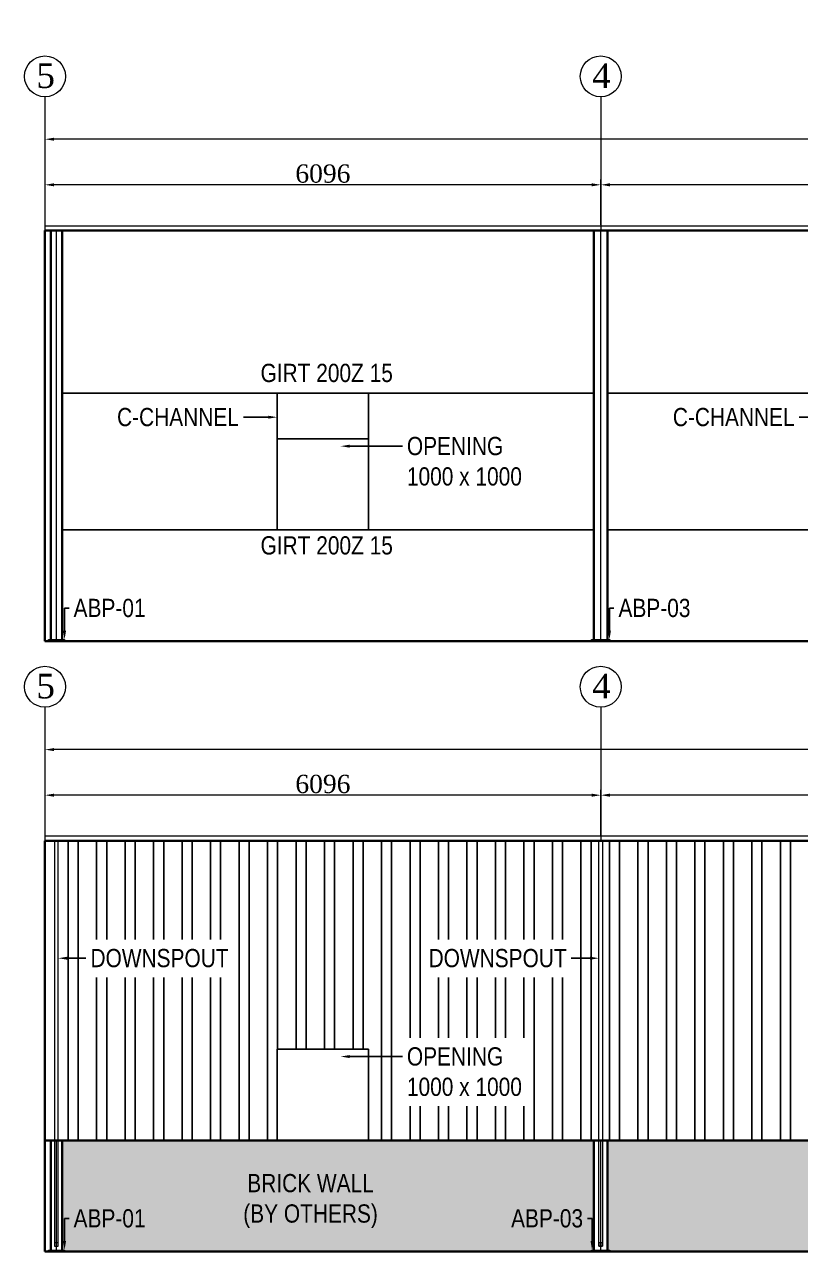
# Model space of a CAD drawing. Header units: millimetres. Extents: x 0 to 2669304, y -3314102 to 0.
# Drawn here: x 2398712 to 2407223, y -3203553 to -3190094 of the extents above; entities that cross this region are included whole.
import ezdxf
from ezdxf import colors
from ezdxf.entities.mleader import LeaderData, LeaderLine
from ezdxf.math import Vec2, Vec3

# ---------------------------------------------------------------- set-up
doc = ezdxf.new("R2010")
doc.units = ezdxf.units.MM
doc.header["$LTSCALE"] = 0.4
doc.header["$MEASUREMENT"] = 0
doc.header["$PDMODE"] = 34
doc.linetypes.add('CENTER', pattern=[2, 1.25, -0.25, 0.25, -0.25])
for name, color, linetype, lineweight in [('Base Plate', 114, 'Continuous', 20), ('brick HATCH', 23, 'Continuous', 5), ('Dim1', 147, 'Continuous', 20), ('EAVE GUTTER', 37, 'Continuous', 20), ('Grid', 202, 'CENTER', 18), ('Outer Line', 1, 'Continuous', 30)]:
    doc.layers.add(name, color=color, linetype=linetype, lineweight=lineweight)
for name, color, linetype in [('Purlan', 46, 'Continuous'), ('Thin', 6, 'Continuous'), ('Wall Panel', 76, 'Continuous')]:
    doc.layers.add(name, color=color, linetype=linetype)
doc.styles.add('style2', font='ARIALN.TTF')
doc.styles.add('TNROMAN', font='times.ttf')
doc.dimstyles.new('H.M.A', dxfattribs={"dimtxt": 37.0005, "dimasz": 20, "dimexe": 8, "dimexo": 10, "dimgap": 5, "dimtad": 3, "dimdec": 0, "dimrnd": 1, "dimzin": 0, "dimdsep": 46, "dimtxsty": 'style2', "dimcen": 0.09, "dimclrd": 152, "dimclre": 152, "dimclrt": 1, "dimadec": 0, "dimazin": 0, "dimtfac": 1, "dimtdec": 0, "dimtix": 1, "dimtmove": 1, "dimatfit": 3, "dimfxl": 0, "dimtolj": 1, "dimtzin": 0, "dimlwd": 5, "dimlwe": 5, "dimarcsym": 0})

# ---------------------------------------------------------------- blocks, each defined once
blk = doc.blocks.new('*D718')
at = {"layer": 'Defpoints', "color": 0, "linetype": 'ByBlock'}
for p in [(2405033, -3198548), (2405033, -3199048), (2411129, -3199048)]:
    blk.add_point(p, dxfattribs=at)
at = {"layer": 'Dim1', "color": 152, "linetype": 'ByBlock', "lineweight": 5}
for p, q in [((2405033, -3198988), (2405033, -3198488)), ((2411129, -3198988), (2411129, -3198488))]:
    blk.add_line(p, q, dxfattribs=at)
at = {"layer": 'Dim1', "color": 152, "lineweight": 5}
blk.add_line((2411029, -3198548), (2405133, -3198548), dxfattribs=at)
at = {"layer": 'Dim1', "color": 152, "linetype": 'ByBlock'}
for points in [[(2405133, -3198531), (2405133, -3198565), (2405033, -3198548)], [(2411029, -3198531), (2411029, -3198565), (2411129, -3198548)]]:
    blk.add_solid(points, dxfattribs=at)
at = {"layer": 'Dim1', "color": 1, "linetype": 'ByBlock', "insert": (2408081, -3198426), "char_height": 200, "attachment_point": 5, "style": 'TNROMAN'}
blk.add_mtext('\\A1;6096', dxfattribs=at)
blk = doc.blocks.new('*D719')
at = {"layer": 'Defpoints', "color": 0, "linetype": 'ByBlock'}
for p in [(2398937, -3198548), (2398937, -3199048), (2405033, -3199048)]:
    blk.add_point(p, dxfattribs=at)
at = {"layer": 'Dim1', "color": 152, "linetype": 'ByBlock', "lineweight": 5}
for p, q in [((2398937, -3198988), (2398937, -3198488)), ((2405033, -3198988), (2405033, -3198488))]:
    blk.add_line(p, q, dxfattribs=at)
at = {"layer": 'Dim1', "color": 152, "lineweight": 5}
blk.add_line((2404933, -3198548), (2399037, -3198548), dxfattribs=at)
at = {"layer": 'Dim1', "color": 152, "linetype": 'ByBlock'}
for points in [[(2399037, -3198531), (2399037, -3198565), (2398937, -3198548)], [(2404933, -3198531), (2404933, -3198565), (2405033, -3198548)]]:
    blk.add_solid(points, dxfattribs=at)
at = {"layer": 'Dim1', "color": 1, "linetype": 'ByBlock', "insert": (2401985, -3198426), "char_height": 200, "attachment_point": 5, "style": 'TNROMAN'}
blk.add_mtext('\\A1;6096', dxfattribs=at)
blk = doc.blocks.new('*D715')
at = {"layer": 'Defpoints', "color": 0, "linetype": 'ByBlock'}
for p in [(2398937, -3198048), (2398937, -3198548), (2423321, -3198548)]:
    blk.add_point(p, dxfattribs=at)
at = {"layer": 'Dim1', "color": 152, "linetype": 'ByBlock', "lineweight": 5}
for p, q in [((2398937, -3198488), (2398937, -3197988)), ((2423321, -3198488), (2423321, -3197988))]:
    blk.add_line(p, q, dxfattribs=at)
at = {"layer": 'Dim1', "color": 152, "lineweight": 5}
blk.add_line((2423221, -3198048), (2399037, -3198048), dxfattribs=at)
at = {"layer": 'Dim1', "color": 152, "linetype": 'ByBlock'}
for points in [[(2399037, -3198031), (2399037, -3198065), (2398937, -3198048)], [(2423221, -3198031), (2423221, -3198065), (2423321, -3198048)]]:
    blk.add_solid(points, dxfattribs=at)
at = {"layer": 'Dim1', "color": 1, "linetype": 'ByBlock', "insert": (2411129, -3197923), "char_height": 200, "attachment_point": 5, "style": 'TNROMAN'}
blk.add_mtext('\\A1;LENGTH : 24384 O/O OF STEEL LINE', dxfattribs=at)
blk = doc.blocks.new('*D722')
at = {"layer": 'Defpoints', "color": 0, "linetype": 'ByBlock'}
for p in [(2405033, -3191852), (2405033, -3192352), (2411129, -3192352)]:
    blk.add_point(p, dxfattribs=at)
at = {"layer": 'Dim1', "color": 152, "linetype": 'ByBlock', "lineweight": 5}
for p, q in [((2405033, -3192292), (2405033, -3191792)), ((2411129, -3192292), (2411129, -3191792))]:
    blk.add_line(p, q, dxfattribs=at)
at = {"layer": 'Dim1', "color": 152, "lineweight": 5}
blk.add_line((2411029, -3191852), (2405133, -3191852), dxfattribs=at)
at = {"layer": 'Dim1', "color": 152, "linetype": 'ByBlock'}
for points in [[(2405133, -3191835), (2405133, -3191869), (2405033, -3191852)], [(2411029, -3191835), (2411029, -3191869), (2411129, -3191852)]]:
    blk.add_solid(points, dxfattribs=at)
at = {"layer": 'Dim1', "color": 1, "linetype": 'ByBlock', "insert": (2408081, -3191730), "char_height": 200, "attachment_point": 5, "style": 'TNROMAN'}
blk.add_mtext('\\A1;6096', dxfattribs=at)
blk = doc.blocks.new('*D723')
at = {"layer": 'Defpoints', "color": 0, "linetype": 'ByBlock'}
for p in [(2398937, -3191852), (2398937, -3192352), (2405033, -3192352)]:
    blk.add_point(p, dxfattribs=at)
at = {"layer": 'Dim1', "color": 152, "linetype": 'ByBlock', "lineweight": 5}
for p, q in [((2398937, -3192292), (2398937, -3191792)), ((2405033, -3192292), (2405033, -3191792))]:
    blk.add_line(p, q, dxfattribs=at)
at = {"layer": 'Dim1', "color": 152, "lineweight": 5}
blk.add_line((2404933, -3191852), (2399037, -3191852), dxfattribs=at)
at = {"layer": 'Dim1', "color": 152, "linetype": 'ByBlock'}
for points in [[(2399037, -3191835), (2399037, -3191869), (2398937, -3191852)], [(2404933, -3191835), (2404933, -3191869), (2405033, -3191852)]]:
    blk.add_solid(points, dxfattribs=at)
at = {"layer": 'Dim1', "color": 1, "linetype": 'ByBlock', "insert": (2401985, -3191730), "char_height": 200, "attachment_point": 5, "style": 'TNROMAN'}
blk.add_mtext('\\A1;6096', dxfattribs=at)
blk = doc.blocks.new('*D720')
at = {"layer": 'Defpoints', "color": 0, "linetype": 'ByBlock'}
for p in [(2398937, -3191352), (2398937, -3191852), (2423321, -3191852)]:
    blk.add_point(p, dxfattribs=at)
at = {"layer": 'Dim1', "color": 152, "linetype": 'ByBlock', "lineweight": 5}
for p, q in [((2398937, -3191792), (2398937, -3191292)), ((2423321, -3191792), (2423321, -3191292))]:
    blk.add_line(p, q, dxfattribs=at)
at = {"layer": 'Dim1', "color": 152, "lineweight": 5}
blk.add_line((2423221, -3191352), (2399037, -3191352), dxfattribs=at)
at = {"layer": 'Dim1', "color": 152, "linetype": 'ByBlock'}
for points in [[(2399037, -3191335), (2399037, -3191369), (2398937, -3191352)], [(2423221, -3191335), (2423221, -3191369), (2423321, -3191352)]]:
    blk.add_solid(points, dxfattribs=at)
at = {"layer": 'Dim1', "color": 1, "linetype": 'ByBlock', "insert": (2411129, -3191227), "char_height": 200, "attachment_point": 5, "style": 'TNROMAN'}
blk.add_mtext('\\A1;LENGTH : 24384 O/O OF STEEL LINE', dxfattribs=at)

msp = doc.modelspace()

# ---------------------------------------------------------------- hatches: boundary and pattern name
at = {"layer": 'brick HATCH'}
h = msp.add_hatch(dxfattribs=at)
h.set_pattern_fill('AR-B816', color=256, scale=15)
h.set_pattern_definition([(0, (95550.79, -864302.17), (0, 120), []), (90, (95550.79, -864302.17), (-120, 120), [120, -120])])
h.paths.add_polyline_path([(2404957.7692, -3202334.4155), (2399124.2692, -3202334.4155), (2399124.2692, -3203537.4155), (2399149.2692, -3203537.4155), (2399149.2692, -3203553.4155), (2404932.7692, -3203553.4155), (2404932.7692, -3203537.4155), (2404957.7692, -3203537.4155)])
h.paths.add_polyline_path([(2411053.7692, -3202334.4155), (2405107.7692, -3202334.4155), (2405107.7692, -3203537.4155), (2405132.7692, -3203537.4155), (2405132.7692, -3203553.4155), (2411028.7692, -3203553.4155), (2411028.7692, -3203537.4155), (2411053.7692, -3203537.4155)])
h.paths.add_polyline_path([(2417149.7692, -3202334.4155), (2411203.7692, -3202334.4155), (2411203.7692, -3203537.4155), (2411228.7692, -3203537.4155), (2411228.7692, -3203553.4155), (2417124.7692, -3203553.4155), (2417124.7692, -3203537.4155), (2417149.7692, -3203537.4155)])
h.paths.add_polyline_path([(2420914.2692, -3202334.4155), (2417299.7692, -3202334.4155), (2417299.7692, -3203537.4155), (2417324.7692, -3203537.4155), (2417324.7692, -3203553.4155), (2420914.2692, -3203553.4155)])
h.paths.add_polyline_path([(2423133.2692, -3202334.4155), (2423048.2692, -3202334.4155), (2423048.2692, -3203553.4155), (2423108.2692, -3203553.4155), (2423108.2692, -3203537.4155), (2423133.2692, -3203537.4155)])
h.paths.add_polyline_path([(2404009.5954, -3203399.414), (2404899.3634, -3203399.414), (2404899.3634, -3202983.0429), (2404009.5954, -3202983.0429)], flags=24)
h.paths.add_polyline_path([(2399200.1819, -3203399.414), (2400089.95, -3203399.414), (2400089.95, -3202983.0429), (2399200.1819, -3202983.0429)], flags=24)
h.paths.add_polyline_path([(2401061.4121, -3203352.8308), (2402637.8104, -3203352.8308), (2402637.8104, -3202599.5793), (2401061.4121, -3202599.5793)], flags=24)
h.paths.add_polyline_path([(2410105.5954, -3203399.414), (2410995.3634, -3203399.414), (2410995.3634, -3202983.0429), (2410105.5954, -3202983.0429)], flags=24)
h.paths.add_polyline_path([(2407418.9119, -3203352.8308), (2408995.3103, -3203352.8308), (2408995.3103, -3202599.5793), (2407418.9119, -3202599.5793)], flags=24)
h.paths.add_polyline_path([(2416201.5954, -3203399.414), (2417091.3634, -3203399.414), (2417091.3634, -3202983.0429), (2416201.5954, -3202983.0429)], flags=24)
h.paths.add_polyline_path([(2413381.3149, -3203352.8308), (2414957.7133, -3203352.8308), (2414957.7133, -3202599.5793), (2413381.3149, -3202599.5793)], flags=24)
h.paths.add_polyline_path([(2418739.4257, -3203352.8308), (2420315.8241, -3203352.8308), (2420315.8241, -3202599.5793), (2418739.4257, -3202599.5793)], flags=24)
at = {"layer": 'Wall Panel'}
h = msp.add_hatch(dxfattribs=at)
h.set_pattern_fill('STEEL', color=256, scale=2500, angle=45)
h.set_pattern_definition([(90, (95550.8, -864302.17), (-312.5, 6e-14), []), (90, (95440.3, -864191.68), (-312.5, 6e-14), [])])
h.paths.add_polyline_path([(2405013.3965, -3199047.8881), (2399081.1419, -3199047.8881), (2399081.1419, -3202334.4155), (2401484.7692, -3202334.4155), (2401484.7692, -3201334.4155), (2402484.7692, -3201334.4155), (2402484.7692, -3202334.4155), (2405013.3965, -3202334.4155)])
h.paths.add_polyline_path([(2411109.3965, -3199047.8881), (2405052.1419, -3199047.8881), (2405052.1419, -3202334.4155), (2407580.7692, -3202334.4155), (2407580.7692, -3201334.4155), (2408580.7692, -3201334.4155), (2408580.7692, -3202334.4155), (2411109.3965, -3202334.4155)])
h.paths.add_polyline_path([(2417205.3965, -3199047.8881), (2411148.1419, -3199047.8881), (2411148.1419, -3202334.4155), (2413676.7692, -3202334.4155), (2413676.7692, -3201334.4155), (2414676.7692, -3201334.4155), (2414676.7692, -3202334.4155), (2417205.3965, -3202334.4155)])
h.paths.add_polyline_path([(2423320.7692, -3199047.8881), (2417244.1419, -3199047.8881), (2417244.1419, -3202334.4155), (2419772.7692, -3202334.4155), (2419772.7692, -3201419.4155), (2418781.2692, -3201419.4155), (2418781.2692, -3201359.4155), (2419772.7692, -3201359.4155), (2419772.7692, -3201334.4155), (2420772.7692, -3201334.4155), (2420772.7692, -3201359.4155), (2423048.2692, -3201359.4155), (2423048.2692, -3201419.4155), (2423048.2692, -3202334.4155), (2423320.7692, -3202334.4155)])
h.paths.add_polyline_path([(2403098.4373, -3200547.2273), (2404712.8984, -3200547.2273), (2404712.8984, -3200130.8562), (2403098.4373, -3200130.8562)], flags=16)
h.paths.add_polyline_path([(2399368.6796, -3200547.2273), (2400983.1408, -3200547.2273), (2400983.1408, -3200130.8562), (2399368.6796, -3200130.8562)], flags=16)
h.paths.add_polyline_path([(2402831.8913, -3201960.0843), (2404193.2829, -3201960.0843), (2404193.2829, -3201209.5613), (2402831.8913, -3201209.5613)], flags=16)
h.paths.add_polyline_path([(2409194.4373, -3201238.4691), (2410808.8984, -3201238.4691), (2410808.8984, -3200822.098), (2409194.4373, -3200822.098)], flags=16)
h.paths.add_polyline_path([(2408927.8913, -3201960.0843), (2410289.2829, -3201960.0843), (2410289.2829, -3201209.5613), (2408927.8913, -3201209.5613)], flags=16)
h.paths.add_polyline_path([(2408921.9506, -3200692.7345), (2413249.2358, -3200692.7345), (2413249.2358, -3199602.6027), (2408921.9506, -3199602.6027)])
h.paths.add_polyline_path([(2412973.0182, -3199599.7407), (2414689.6621, -3199599.7407), (2414689.6621, -3199183.3696), (2412973.0182, -3199183.3696)], flags=16)
h.paths.add_polyline_path([(2415290.4373, -3200547.2273), (2416904.8984, -3200547.2273), (2416904.8984, -3200130.8562), (2415290.4373, -3200130.8562)], flags=16)
h.paths.add_polyline_path([(2415054.5938, -3201960.0843), (2416415.9853, -3201960.0843), (2416415.9853, -3201209.5613), (2415054.5938, -3201209.5613)], flags=16)
h.paths.add_polyline_path([(2421261.4373, -3200547.2273), (2422875.8984, -3200547.2273), (2422875.8984, -3200130.8562), (2421261.4373, -3200130.8562)], flags=16)
h.paths.add_polyline_path([(2418051.0223, -3202147.2326), (2419415.0059, -3202147.2326), (2419415.0059, -3201396.7097), (2418051.0223, -3201396.7097)], flags=16)

# ---------------------------------------------------------------- linework, layer by layer
at = {"layer": 'Base Plate'}
for points in [[(2398974.2692, -3196841.3748), (2399149.2692, -3196841.3748), (2399149.2692, -3196857.3748), (2398974.2692, -3196857.3748)], [(2404932.7692, -3196841.3748), (2405132.7692, -3196841.3748), (2405132.7692, -3196857.3748), (2404932.7692, -3196857.3748)], [(2398974.2692, -3203537.4155), (2399149.2692, -3203537.4155), (2399149.2692, -3203553.4155), (2398974.2692, -3203553.4155)], [(2404932.7692, -3203537.4155), (2405132.7692, -3203537.4155), (2405132.7692, -3203553.4155), (2404932.7692, -3203553.4155)]]:
    msp.add_lwpolyline(points, close=True, dxfattribs=at)
at = {"layer": 'EAVE GUTTER'}
for p, q in [((2398936.7692, -3192301.8474), (2423320.7692, -3192301.8474)), ((2423320.7692, -3198997.8881), (2398936.7692, -3198997.8881))]:
    msp.add_line(p, q, dxfattribs=at)
for points in [[(2399042.3965, -3203496.6342), (2399081.1419, -3203496.6342), (2399081.1419, -3199047.8881), (2399042.3965, -3199047.8881)], [(2405052.1419, -3203496.6342), (2405013.3965, -3203496.6342), (2405013.3965, -3199047.8881), (2405052.1419, -3199047.8881)], [(2399042.3965, -3203496.6342), (2399081.1419, -3203496.6342), (2399081.1419, -3203460.1301), (2399042.3965, -3203460.1301)], [(2405013.3965, -3203496.6342), (2405052.1419, -3203496.6342), (2405052.1419, -3203460.1301), (2405013.3965, -3203460.1301)]]:
    msp.add_lwpolyline(points, close=True, dxfattribs=at)
at = {"layer": 'Grid', "color": 202, "linetype": 'ByBlock'}
for p, q in [((2398936.7692, -3190886.7781), (2398936.7692, -3192351.8474)), ((2398936.7692, -3190886.7781), (2398936.7692, -3192351.8474)), ((2405032.7692, -3190886.7781), (2405032.7692, -3192351.8474)), ((2405032.7692, -3190886.7781), (2405032.7692, -3192351.8474)), ((2398936.7692, -3197582.8188), (2398936.7692, -3199047.8881)), ((2398936.7692, -3197582.8188), (2398936.7692, -3199047.8881)), ((2405032.7692, -3197582.8188), (2405032.7692, -3199047.8881)), ((2405032.7692, -3197582.8188), (2405032.7692, -3199047.8881))]:
    msp.add_line(p, q, dxfattribs=at)
at = {"layer": 'Grid'}
for p, q in [((2399061.7692, -3196841.3748), (2399061.7692, -3192351.8474)), ((2405032.7692, -3196841.3748), (2405032.7692, -3192351.8474)), ((2399061.7692, -3203537.4155), (2399061.7692, -3202334.4155)), ((2405032.7692, -3203537.4155), (2405032.7692, -3202334.4155))]:
    msp.add_line(p, q, dxfattribs=at)
at = {"layer": 'Grid', "color": 202, "linetype": 'ByBlock'}
for centre in [(2398936.7692, -3190662.4696), (2398936.7692, -3190662.4696), (2405032.7692, -3190662.4696), (2405032.7692, -3190662.4696), (2398936.7692, -3197358.5102), (2398936.7692, -3197358.5102), (2405032.7692, -3197358.5102), (2405032.7692, -3197358.5102)]:
    msp.add_circle(centre, 224.3085, dxfattribs=at)
at = {"layer": 'Outer Line'}
for p, q in [((2398936.7692, -3192351.8474), (2423320.7692, -3192351.8474)), ((2398936.7692, -3192351.8474), (2398936.7692, -3196857.3748)), ((2398999.2692, -3196841.3748), (2398999.2692, -3192351.8474)), ((2399124.2692, -3196841.3748), (2399124.2692, -3192351.8474)), ((2404957.7692, -3196841.3748), (2404957.7692, -3192351.8474)), ((2405107.7692, -3196841.3748), (2405107.7692, -3192351.8474)), ((2398936.7692, -3196857.3748), (2423320.7692, -3196857.3748)), ((2423320.7692, -3199047.8881), (2398936.7692, -3199047.8881)), ((2398936.7692, -3199047.8881), (2398936.7692, -3203553.4155)), ((2420914.2692, -3202334.4155), (2398936.7692, -3202334.4155)), ((2398999.2692, -3203537.4155), (2398999.2692, -3202334.4155)), ((2399124.2692, -3203537.4155), (2399124.2692, -3202334.4155)), ((2404957.7692, -3203537.4155), (2404957.7692, -3202334.4155)), ((2405107.7692, -3203537.4155), (2405107.7692, -3202334.4155)), ((2398936.7692, -3203553.4155), (2423320.7692, -3203553.4155))]:
    msp.add_line(p, q, dxfattribs=at)
at = {"layer": 'Purlan', "linetype": 'ByBlock'}
for p, q in [((2399124.2692, -3194138.3748), (2404957.7692, -3194138.3748)), ((2401484.7692, -3195638.3748), (2401484.7692, -3194138.3748)), ((2402484.7692, -3195638.3748), (2402484.7692, -3194138.3748)), ((2405107.7692, -3194138.3748), (2411053.7692, -3194138.3748)), ((2399124.2692, -3195638.3748), (2404957.7692, -3195638.3748)), ((2405107.7692, -3195638.3748), (2411053.7692, -3195638.3748))]:
    msp.add_line(p, q, dxfattribs=at)
for points in [[(2402484.7692, -3194638.3748), (2401484.7692, -3194638.3748), (2401484.7692, -3195638.3748), (2402484.7692, -3195638.3748)], [(2401484.7692, -3201334.4155), (2402484.7692, -3201334.4155), (2402484.7692, -3202334.4155), (2401484.7692, -3202334.4155)]]:
    msp.add_lwpolyline(points, close=True, dxfattribs=at)

# ---------------------------------------------------------------- texts
at = {"layer": 'Thin', "color": 7, "lineweight": 5, "style": 'style2'}
for s, insert, char_height, attachment_point in [('{\\fTimes New Roman|b0|i0|c0|p18;5}', (2398944.2915, -3190519.6353), 270, 2), ('{\\fTimes New Roman|b0|i0|c0|p18;5}', (2398944.2915, -3190519.6353), 270, 2), ('{\\fTimes New Roman|b0|i0|c0|p18;4}', (2405040.2915, -3190519.6353), 270, 2), ('{\\fTimes New Roman|b0|i0|c0|p18;4}', (2405040.2915, -3190519.6353), 270, 2), ('GIRT 200Z 15', (2401300.8839, -3193815.7453), 200, 1), ('GIRT 200Z 15', (2401300.8839, -3195707.4814), 200, 1), ('{\\fTimes New Roman|b0|i0|c0|p18;5}', (2398944.2915, -3197215.6759), 270, 2), ('{\\fTimes New Roman|b0|i0|c0|p18;5}', (2398944.2915, -3197215.6759), 270, 2), ('{\\fTimes New Roman|b0|i0|c0|p18;4}', (2405040.2915, -3197215.6759), 270, 2), ('{\\fTimes New Roman|b0|i0|c0|p18;4}', (2405040.2915, -3197215.6759), 270, 2), ('BRICK WALL\\P(BY OTHERS)', (2401849.543, -3202703.6039), 200, 2)]:
    msp.add_mtext(s, dxfattribs=dict(at, insert=insert, char_height=char_height, attachment_point=attachment_point))

# ---------------------------------------------------------------- dimensions: what is measured, and where the dimension line sits
at = {"layer": 'Dim1', "linetype": 'ByBlock'}
for base, p1, p2, picture, middle in [((2398936.7692, -3191351.8474), (2423320.7692, -3191851.8474), (2398936.7692, -3191851.8474), '*D720', (2411128.7692, -3191227.0889)), ((2398936.7692, -3198047.8881), (2423320.7692, -3198547.8881), (2398936.7692, -3198547.8881), '*D715', (2411128.7692, -3197923.1296))]:
    dim = msp.add_linear_dim(base=base, p1=p1, p2=p2, angle=180, text='LENGTH : <> O/O OF STEEL LINE', dimstyle='H.M.A', override={"dimtxt": 200, "dimasz": 100, "dimexe": 60, "dimexo": 60, "dimgap": 20, "dimtxsty": 'TNROMAN'}, dxfattribs=at)
    dim.commit()
    dim.dimension.update_dxf_attribs({"geometry": picture, "text_midpoint": middle})
for base, p1, p2, picture, middle in [((2398936.7692, -3191851.8474), (2405032.7692, -3192351.8474), (2398936.7692, -3192351.8474), '*D723', (2401984.7692, -3191729.8287)), ((2405032.7692, -3191851.8474), (2411128.7692, -3192351.8474), (2405032.7692, -3192351.8474), '*D722', (2408080.7692, -3191729.8287)), ((2398936.7692, -3198547.8881), (2405032.7692, -3199047.8881), (2398936.7692, -3199047.8881), '*D719', (2401984.7692, -3198425.8693)), ((2405032.7692, -3198547.8881), (2411128.7692, -3199047.8881), (2405032.7692, -3199047.8881), '*D718', (2408080.7692, -3198425.8693))]:
    dim = msp.add_linear_dim(base=base, p1=p1, p2=p2, angle=180, dimstyle='H.M.A', override={"dimtxt": 200, "dimasz": 100, "dimexe": 60, "dimexo": 60, "dimgap": 20, "dimtxsty": 'TNROMAN'}, dxfattribs=at)
    dim.commit()
    dim.dimension.update_dxf_attribs({"geometry": picture, "text_midpoint": middle})

# ---------------------------------------------------------------- leaders
at = {"layer": 'Thin', "color": 7, "lineweight": 5}
ml = msp.add_multileader_mtext('Standard', dxfattribs=at)
ml.set_content('C-CHANNEL', color=7, style='style2')
ml.set_leader_properties(color=215)
ml.build(insert=Vec2(0, 0))
ml.multileader.update_dxf_attribs({"dogleg_length": 150, "arrow_head_size": 100})
ctx = ml.context
ctx.base_point, ctx.char_height, ctx.arrow_head_size, ctx.landing_gap_size, ctx.plane_origin = Vec3(2399696.583, -3194401.3703), 200, 100, 50, Vec3(2486388.494, -3186904.9659)
ctx.text_align_type = 2
notes = []
notes.append((ctx, [(1, (1, 1, 0), (2401161.8214, -3194401.3703), (-1, 0), 48.7308, [(0, [(2401484.7692, -3194401.3703)], 0, [])])]))
ctx.mtext.insert, ctx.mtext.alignment, ctx.mtext.flow_direction = Vec3(2401063.0905, -3194299.665), 3, 5
ml = msp.add_multileader_mtext('Standard', dxfattribs=at)
ml.set_content('C-CHANNEL', color=7, style='style2')
ml.set_leader_properties(color=215)
ml.build(insert=Vec2(0, 0))
ml.multileader.update_dxf_attribs({"dogleg_length": 150, "arrow_head_size": 100})
ctx = ml.context
ctx.base_point, ctx.char_height, ctx.arrow_head_size, ctx.landing_gap_size, ctx.plane_origin = Vec3(2405792.583, -3194401.3703), 200, 100, 50, Vec3(2492484.494, -3186904.9659)
ctx.text_align_type = 2
notes.append((ctx, [(1, (1, 1, 0), (2407257.8214, -3194401.3703), (-1, 0), 48.7308, [(0, [(2407580.7692, -3194401.3703)], 0, [])])]))
ctx.mtext.insert, ctx.mtext.alignment, ctx.mtext.flow_direction = Vec3(2407159.0905, -3194299.665), 3, 5
ml = msp.add_multileader_mtext('Standard', dxfattribs=at)
ml.set_content('OPENING\\P1000 x 1000', color=7, style='style2')
ml.set_leader_properties(color=215)
ml.build(insert=Vec2(0, 0))
ml.multileader.update_dxf_attribs({"dogleg_length": 150, "arrow_head_size": 100})
ctx = ml.context
ctx.base_point, ctx.char_height, ctx.arrow_head_size, ctx.landing_gap_size, ctx.plane_origin = Vec3(2402856.4479, -3194719.2505), 200, 100, 50, Vec3(2317581.0444, -3187282.8461)
notes.append((ctx, [(1, (1, 1, 0), (2402807.7171, -3194719.2505), (1, 0), 48.7308, [(0, [(2402178.5469, -3194719.2505)], 0, [])])]))
ctx.mtext.insert, ctx.mtext.width, ctx.mtext.flow_direction = Vec3(2402906.4479, -3194617.5452), 1372.691428, 5
ml = msp.add_multileader_mtext('Standard', dxfattribs=at)
ml.set_content('ABP-01', color=7, style='style2')
ml.set_leader_properties(color=215)
ml.build(insert=Vec2(0, 0))
ml.multileader.update_dxf_attribs({"dogleg_length": 150, "arrow_head_size": 100})
ctx = ml.context
ctx.base_point, ctx.char_height, ctx.arrow_head_size, ctx.landing_gap_size, ctx.plane_origin = Vec3(2399200.4548, -3196495.4606), 200, 100, 50, Vec3(2313925.0512, -3188999.0562)
notes.append((ctx, [(1, (1, 1, 0), (2399151.7239, -3196495.4606), (1, 0), 48.7308, [(0, [(2399151.7239, -3196841.3748)], 0, [])])]))
ctx.mtext.insert, ctx.mtext.flow_direction = Vec3(2399250.4548, -3196393.7553), 5
ml = msp.add_multileader_mtext('Standard', dxfattribs=at)
ml.set_content('ABP-03', color=7, style='style2')
ml.set_leader_properties(color=215)
ml.build(insert=Vec2(0, 0))
ml.multileader.update_dxf_attribs({"dogleg_length": 150, "arrow_head_size": 100})
ctx = ml.context
ctx.base_point, ctx.char_height, ctx.arrow_head_size, ctx.landing_gap_size, ctx.plane_origin = Vec3(2405177.089, -3196495.4606), 200, 100, 50, Vec3(2319901.6855, -3188999.0562)
notes.append((ctx, [(1, (1, 1, 0), (2405128.3582, -3196495.4606), (1, 0), 48.7308, [(0, [(2405128.3582, -3196841.3748)], 0, [])])]))
ctx.mtext.insert, ctx.mtext.flow_direction = Vec3(2405227.089, -3196393.7553), 5
ml = msp.add_multileader_mtext('Standard', dxfattribs=at)
ml.set_content('DOWNSPOUT', color=7, style='style2')
ml.set_leader_properties(color=215)
ml.build(insert=Vec2(0, 0))
ml.multileader.update_dxf_attribs({"dogleg_length": 150, "arrow_head_size": 100})
ctx = ml.context
ctx.base_point, ctx.char_height, ctx.arrow_head_size, ctx.landing_gap_size, ctx.plane_origin = Vec3(2399385.8693, -3200336.5861), 200, 100, 50, Vec3(2314490.0834, -3192840.1816)
notes.append((ctx, [(1, (1, 1, 0), (2399337.1384, -3200336.5861), (1, 0), 48.7308, [(0, [(2399081.1419, -3200336.5861)], 0, [])])]))
ctx.mtext.insert, ctx.mtext.flow_direction = Vec3(2399435.8693, -3200234.8807), 5
ml = msp.add_multileader_mtext('Standard', dxfattribs=at)
ml.set_content('DOWNSPOUT', color=7, style='style2')
ml.set_leader_properties(color=215)
ml.build(insert=Vec2(0, 0))
ml.multileader.update_dxf_attribs({"dogleg_length": 150, "arrow_head_size": 100})
ctx = ml.context
ctx.base_point, ctx.char_height, ctx.arrow_head_size, ctx.landing_gap_size, ctx.plane_origin = Vec3(2403115.6269, -3200336.5861), 200, 100, 50, Vec3(2489604.455, -3192840.1816)
ctx.text_align_type = 2
notes.append((ctx, [(1, (1, 1, 0), (2404757.4, -3200336.5861), (-1, 0), 48.7308, [(0, [(2405013.3965, -3200336.5861)], 0, [])])]))
ctx.mtext.insert, ctx.mtext.alignment, ctx.mtext.flow_direction = Vec3(2404658.6692, -3200234.8807), 3, 5
ml = msp.add_multileader_mtext('Standard', dxfattribs=at)
ml.set_content('OPENING\\P1000 x 1000', color=7, style='style2')
ml.set_leader_properties(color=215)
ml.build(insert=Vec2(0, 0))
ml.multileader.update_dxf_attribs({"dogleg_length": 150, "arrow_head_size": 100})
ctx = ml.context
ctx.base_point, ctx.char_height, ctx.arrow_head_size, ctx.landing_gap_size, ctx.plane_origin = Vec3(2402856.4479, -3201415.2912), 200, 100, 50, Vec3(2317581.0444, -3193978.8868)
notes.append((ctx, [(1, (1, 1, 0), (2402807.7171, -3201415.2912), (1, 0), 48.7308, [(0, [(2402178.5469, -3201415.2912)], 0, [])])]))
ctx.mtext.insert, ctx.mtext.width, ctx.mtext.flow_direction = Vec3(2402906.4479, -3201313.5859), 1372.691428, 5
ml = msp.add_multileader_mtext('Standard', dxfattribs=at)
ml.set_content('ABP-01', color=7, style='style2')
ml.set_leader_properties(color=215)
ml.build(insert=Vec2(0, 0))
ml.multileader.update_dxf_attribs({"dogleg_length": 150, "arrow_head_size": 100})
ctx = ml.context
ctx.base_point, ctx.char_height, ctx.arrow_head_size, ctx.landing_gap_size, ctx.plane_origin = Vec3(2399200.4548, -3203191.5013), 200, 100, 50, Vec3(2313925.0512, -3195695.0969)
notes.append((ctx, [(1, (1, 1, 0), (2399151.7239, -3203191.5013), (1, 0), 48.7308, [(0, [(2399151.7239, -3203537.4155)], 0, [])])]))
ctx.mtext.insert, ctx.mtext.flow_direction = Vec3(2399250.4548, -3203089.796), 5
ml = msp.add_multileader_mtext('Standard', dxfattribs=at)
ml.set_content('ABP-03', color=7, style='style2')
ml.set_leader_properties(color=215)
ml.build(insert=Vec2(0, 0))
ml.multileader.update_dxf_attribs({"dogleg_length": 150, "arrow_head_size": 100})
ctx = ml.context
ctx.base_point, ctx.char_height, ctx.arrow_head_size, ctx.landing_gap_size, ctx.plane_origin = Vec3(2404009.8682, -3203191.5013), 200, 100, 50, Vec3(2490163.8529, -3195695.0969)
ctx.text_align_type = 2
notes.append((ctx, [(1, (1, 1, 0), (2404937.1802, -3203191.5013), (-1, 0), 48.7308, [(0, [(2404937.1802, -3203537.4155)], 0, [])])]))
ctx.mtext.insert, ctx.mtext.alignment, ctx.mtext.flow_direction = Vec3(2404838.4494, -3203089.796), 3, 5
for ctx, leaders in notes:
    for number, flags, end, landing, length, lines in leaders:
        leader = LeaderData()
        leader.index, (leader.has_last_leader_line, leader.has_dogleg_vector, leader.attachment_direction) = number, flags
        leader.last_leader_point, leader.dogleg_vector, leader.dogleg_length = Vec3(end), Vec3(landing), length
        for number, points, colour, breaks in lines:
            line = LeaderLine()
            line.index, line.vertices, line.color, line.breaks = number, Vec3.list(points), colors.encode_raw_color(colour), breaks
            leader.lines.append(line)
        ctx.leaders.append(leader)

doc.saveas('drawing.dxf')
